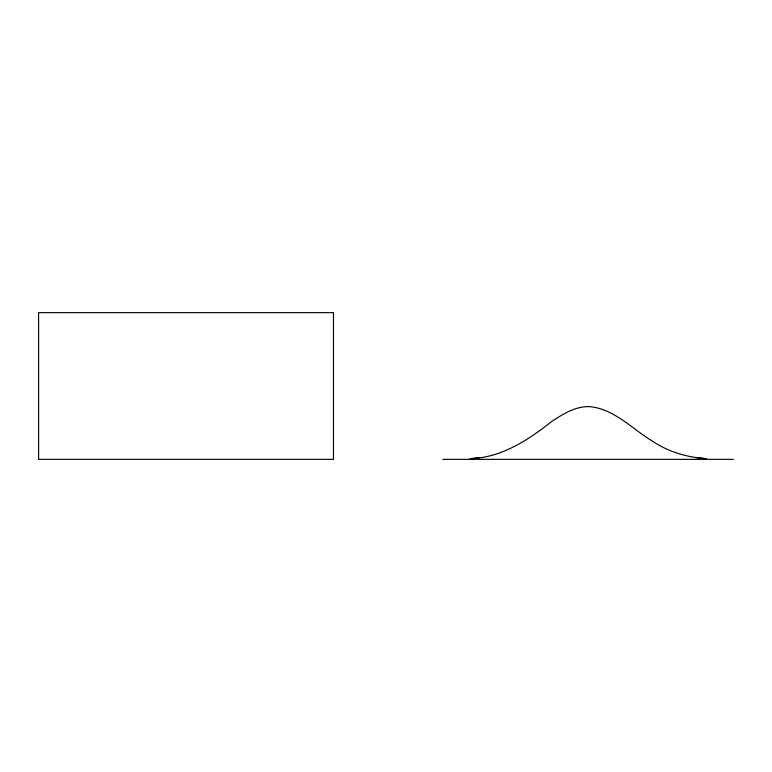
<?xml version="1.0" encoding="UTF-8"?>
<svg xmlns="http://www.w3.org/2000/svg" width="772" height="772" viewBox="0 0 772 772"><rect width="100%" height="100%" fill="white"/><g stroke="black" fill="none" stroke-linecap="round" stroke-linejoin="round"><path stroke-width="1.16" d="M479.123 457.719L470.042 458.664C501.231 457.806 528.144 440.165 551.777 421.415C562.701 414.274 574.6 406.757 588.1 406.574C613.093 407.838 631.573 428.508 651.664 440.667C667.741 451.63 686.839 457.381 706.158 458.664L697.077 457.709M442.8 459.35L733.4 459.35M333.485 312.65L38.6 312.65L38.6 459.35L333.485 459.35L333.485 312.65"/></g></svg>
